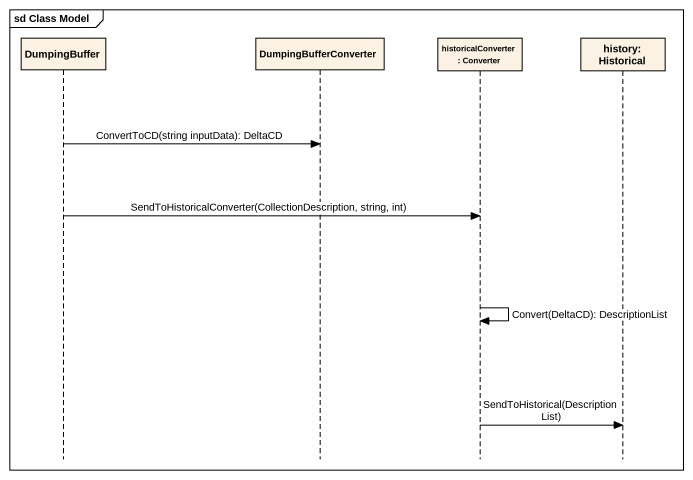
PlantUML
@startuml
mainframe sd Class Model
hide footbox
participant DumpingBuffer
participant DumpingBufferConverter
participant "historicalConverter : Converter" as historicalConverter
participant "history: Historical" as history_Historical

DumpingBuffer -> DumpingBufferConverter : ConvertToCD(string inputData): DeltaCD
DumpingBuffer -> historicalConverter : SendToHistoricalConverter(CollectionDescription, string, int)
historicalConverter -> historicalConverter : Convert(DeltaCD): DescriptionList
historicalConverter -> history_Historical : SendToHistorical(DescriptionList)
@enduml
